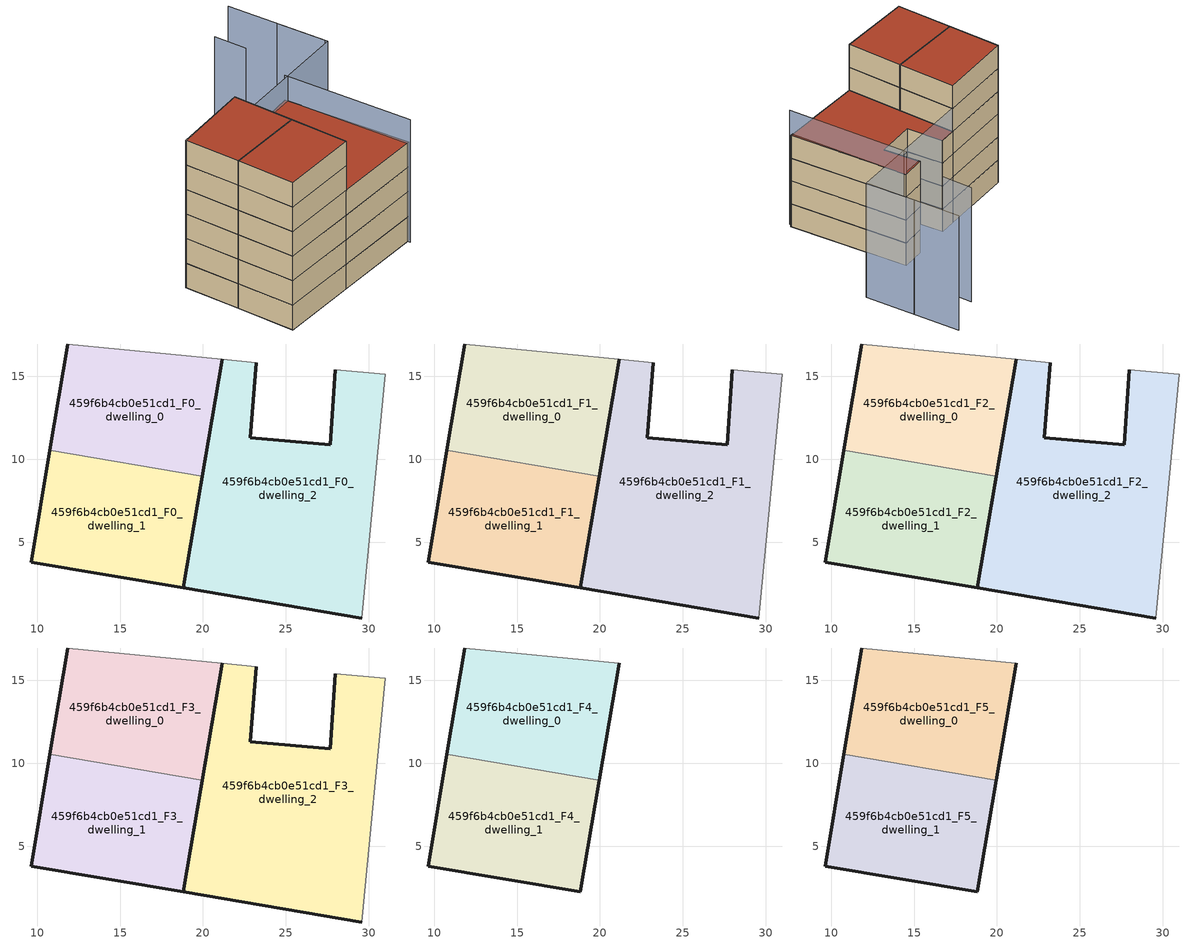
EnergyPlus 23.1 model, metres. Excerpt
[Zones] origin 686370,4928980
459f6b4cb0e51cd1_F0_dwelling_0
 floor ground (EU_floor_Construction): 19.96,8.98 21.16,16.03 11.83,16.95 10.77,10.54 z0
 wall outside (EU_wall_Construction): 10.77,10.54 11.83,16.95 / 21.16,16.03 19.96,8.98 z0:3
 wall adiabatic (EU_wall_Construction): 11.83,16.95 21.16,16.03 z0:3
 wall to 459f6b4cb0e51cd1_F0_dwelling_1 (EU_wall_Construction): 19.96,8.98 10.77,10.54 z0:3
459f6b4cb0e51cd1_F0_dwelling_1
 floor ground (EU_floor_Construction): 18.82,2.24 19.96,8.98 10.77,10.54 9.65,3.79 z0
 wall outside (EU_wall_Construction): 19.96,8.98 18.82,2.24 9.65,3.79 10.77,10.54 z0:3
459f6b4cb0e51cd1_F0_dwelling_2
 floor ground (EU_floor_Construction): 29.59,0.42 30.99,15.14 27.97,15.39 27.68,10.88 22.85,11.28 23.23,15.82 21.16,16.03 18.82,2.24 z0
 wall outside (EU_wall_Construction): 29.59,0.42 18.82,2.24 21.16,16.03 / 23.23,15.82 22.85,11.28 27.68,10.88 27.97,15.39 z0:3
 wall adiabatic (EU_wall_Construction): 21.16,16.03 23.23,15.82 / 27.97,15.39 30.99,15.14 29.59,0.42 z0:3
459f6b4cb0e51cd1_F1_dwelling_0
 floor to 459f6b4cb0e51cd1_F0_dwelling_0 (EU_floor_Construction): 19.96,8.98 21.16,16.03 11.83,16.95 10.77,10.54 z3
 wall outside (EU_wall_Construction): 10.77,10.54 11.83,16.95 / 21.16,16.03 19.96,8.98 z3:6
 wall adiabatic (EU_wall_Construction): 11.83,16.95 21.16,16.03 z3:6
 wall to 459f6b4cb0e51cd1_F1_dwelling_1 (EU_wall_Construction): 19.96,8.98 10.77,10.54 z3:6
459f6b4cb0e51cd1_F1_dwelling_1
 floor to 459f6b4cb0e51cd1_F0_dwelling_1 (EU_floor_Construction): 18.82,2.24 19.96,8.98 10.77,10.54 9.65,3.79 z3
 wall outside (EU_wall_Construction): 19.96,8.98 18.82,2.24 9.65,3.79 10.77,10.54 z3:6
459f6b4cb0e51cd1_F1_dwelling_2
 floor to 459f6b4cb0e51cd1_F0_dwelling_2 (EU_floor_Construction): 29.59,0.42 30.99,15.14 27.97,15.39 27.68,10.88 22.85,11.28 23.23,15.82 21.16,16.03 18.82,2.24 z3
 wall outside (EU_wall_Construction): 29.59,0.42 18.82,2.24 21.16,16.03 / 23.23,15.82 22.85,11.28 27.68,10.88 27.97,15.39 z3:6
 wall adiabatic (EU_wall_Construction): 21.16,16.03 23.23,15.82 / 27.97,15.39 30.99,15.14 29.59,0.42 z3:6
459f6b4cb0e51cd1_F2_dwelling_0
 floor to 459f6b4cb0e51cd1_F1_dwelling_0 (EU_floor_Construction): 19.96,8.98 21.16,16.03 11.83,16.95 10.77,10.54 z6
 wall outside (EU_wall_Construction): 10.77,10.54 11.83,16.95 / 21.16,16.03 19.96,8.98 z6:9
 wall adiabatic (EU_wall_Construction): 11.83,16.95 21.16,16.03 z6:9
 wall to 459f6b4cb0e51cd1_F2_dwelling_1 (EU_wall_Construction): 19.96,8.98 10.77,10.54 z6:9
459f6b4cb0e51cd1_F2_dwelling_1
 floor to 459f6b4cb0e51cd1_F1_dwelling_1 (EU_floor_Construction): 18.82,2.24 19.96,8.98 10.77,10.54 9.65,3.79 z6
 wall outside (EU_wall_Construction): 19.96,8.98 18.82,2.24 9.65,3.79 10.77,10.54 z6:9
459f6b4cb0e51cd1_F2_dwelling_2
 floor to 459f6b4cb0e51cd1_F1_dwelling_2 (EU_floor_Construction): 29.59,0.42 30.99,15.14 27.97,15.39 27.68,10.88 22.85,11.28 23.23,15.82 21.16,16.03 18.82,2.24 z6
 wall outside (EU_wall_Construction): 29.59,0.42 18.82,2.24 21.16,16.03 / 23.23,15.82 22.85,11.28 27.68,10.88 27.97,15.39 z6:9
 wall adiabatic (EU_wall_Construction): 21.16,16.03 23.23,15.82 / 27.97,15.39 30.99,15.14 29.59,0.42 z6:9
459f6b4cb0e51cd1_F3_dwelling_0
 floor to 459f6b4cb0e51cd1_F2_dwelling_0 (EU_floor_Construction): 19.96,8.98 21.16,16.03 11.83,16.95 10.77,10.54 z9
 wall outside (EU_wall_Construction): 10.77,10.54 11.83,16.95 / 21.16,16.03 19.96,8.98 z9:12
 wall adiabatic (EU_wall_Construction): 11.83,16.95 21.16,16.03 z9:12
 wall to 459f6b4cb0e51cd1_F3_dwelling_1 (EU_wall_Construction): 19.96,8.98 10.77,10.54 z9:12
459f6b4cb0e51cd1_F3_dwelling_1
 floor to 459f6b4cb0e51cd1_F2_dwelling_1 (EU_floor_Construction): 18.82,2.24 19.96,8.98 10.77,10.54 9.65,3.79 z9
 wall outside (EU_wall_Construction): 19.96,8.98 18.82,2.24 9.65,3.79 10.77,10.54 z9:12
459f6b4cb0e51cd1_F3_dwelling_2
 floor to 459f6b4cb0e51cd1_F2_dwelling_2 (EU_floor_Construction): 29.59,0.42 30.99,15.14 27.97,15.39 27.68,10.88 22.85,11.28 23.23,15.82 21.16,16.03 18.82,2.24 z9
 wall outside (EU_wall_Construction): 29.59,0.42 18.82,2.24 21.16,16.03 / 23.23,15.82 22.85,11.28 27.68,10.88 27.97,15.39 z9:12
 wall adiabatic (EU_wall_Construction): 21.16,16.03 23.23,15.82 / 27.97,15.39 30.99,15.14 29.59,0.42 z9:12
 roof outside (EU_roof_Construction): 30.99,15.14 29.59,0.42 18.82,2.24 21.16,16.03 23.23,15.82 22.85,11.28 27.68,10.88 27.97,15.39 z12
459f6b4cb0e51cd1_F4_dwelling_0
 floor to 459f6b4cb0e51cd1_F3_dwelling_0 (EU_floor_Construction): 19.96,8.98 21.16,16.03 11.83,16.95 10.77,10.54 z12
 wall outside (EU_wall_Construction): 10.77,10.54 11.83,16.95 / 21.16,16.03 19.96,8.98 z12:15
 wall adiabatic (EU_wall_Construction): 11.83,16.95 21.16,16.03 z12:15
 wall to 459f6b4cb0e51cd1_F4_dwelling_1 (EU_wall_Construction): 19.96,8.98 10.77,10.54 z12:15
459f6b4cb0e51cd1_F4_dwelling_1
 floor to 459f6b4cb0e51cd1_F3_dwelling_1 (EU_floor_Construction): 18.82,2.24 19.96,8.98 10.77,10.54 9.65,3.79 z12
 wall outside (EU_wall_Construction): 19.96,8.98 18.82,2.24 9.65,3.79 10.77,10.54 z12:15
459f6b4cb0e51cd1_F5_dwelling_0
 floor to 459f6b4cb0e51cd1_F4_dwelling_0 (EU_floor_Construction): 19.96,8.98 21.16,16.03 11.83,16.95 10.77,10.54 z15
 wall outside (EU_wall_Construction): 10.77,10.54 11.83,16.95 / 21.16,16.03 19.96,8.98 z15:18
 wall adiabatic (EU_wall_Construction): 11.83,16.95 21.16,16.03 z15:18
 wall to 459f6b4cb0e51cd1_F5_dwelling_1 (EU_wall_Construction): 19.96,8.98 10.77,10.54 z15:18
 roof outside (EU_roof_Construction): 21.16,16.03 19.96,8.98 10.77,10.54 11.83,16.95 z18
459f6b4cb0e51cd1_F5_dwelling_1
 floor to 459f6b4cb0e51cd1_F4_dwelling_1 (EU_floor_Construction): 18.82,2.24 19.96,8.98 10.77,10.54 9.65,3.79 z15
 wall outside (EU_wall_Construction): 19.96,8.98 18.82,2.24 9.65,3.79 10.77,10.54 z15:18
 roof outside (EU_roof_Construction): 19.96,8.98 18.82,2.24 9.65,3.79 10.77,10.54 z18
shading: 29.24,0.14 30.99,15.14 / 38.44,14.27 39.14,20.09 / 33.61,20.87 34.17,24.64 / 39.78,25.85 38.45,13.97 / 38.45,13.97 11.83,16.95 z0:15
[Building]
EU S2 Campaign: North Axis=0; Terrain=City; Solar Distribution=FullExterior
[Site:Location]
Bologna: Latitude=44.5; Longitude=11.25; Time Zone=1; Elevation=37
[SizingPeriod:WeatherFileDays]
AnnualSizingPeriod: Begin Month=1; Begin Day of Month=1; End Month=12; End Day of Month=31; Day of Week for Start Day=Monday; Use Weather File Daylight Saving Period=No; Use Weather File Rain and Snow Indicators=No
[MATERIAL]
EU_InternalMass_Material: Roughness=MediumRough; Thickness=0.1; Conductivity=1; Density=1800; Specific Heat=900; Thermal Absorptance=0.9; Solar Absorptance=0.7; Visible Absorptance=0.7
[MATERIAL:NOMASS] Roughness=MediumRough; Thermal Absorptance=0.9; Solar Absorptance=0.7; Visible Absorptance=0.7
Name | Thermal Resistance
EU_wall_NoMass | 0.905828
EU_roof_NoMass | 0.37593
EU_floor_NoMass | 0.67114
[CONSTRUCTION]
EU_wall_Construction: EU_wall_NoMass
EU_roof_Construction: EU_roof_NoMass
EU_floor_Construction: EU_floor_NoMass
EU_InternalMass_Construction: EU_InternalMass_Material
[ZONE] Type=1; Multiplier=1; Ceiling Height=autocalculate; Floor Area=autocalculate; Part of Total Floor Area=Yes
Name | Volume
459f6b4cb0e51cd1_F0_dwelling_0 | 191.098
459f6b4cb0e51cd1_F1_dwelling_0; 459f6b4cb0e51cd1_F2_dwelling_0; 459f6b4cb0e51cd1_F3_dwelling_0; 459f6b4cb0e51cd1_F4_dwelling_0; 459f6b4cb0e51cd1_F5_dwelling_0 | 191.099
459f6b4cb0e51cd1_F0_dwelling_1; 459f6b4cb0e51cd1_F1_dwelling_1; 459f6b4cb0e51cd1_F2_dwelling_1; 459f6b4cb0e51cd1_F3_dwelling_1; 459f6b4cb0e51cd1_F4_dwelling_1; 459f6b4cb0e51cd1_F5_dwelling_1 | 191.101
459f6b4cb0e51cd1_F0_dwelling_2; 459f6b4cb0e51cd1_F1_dwelling_2; 459f6b4cb0e51cd1_F2_dwelling_2; 459f6b4cb0e51cd1_F3_dwelling_2 | 382.191
[INTERNALMASS] Construction=EU_InternalMass_Construction
Name | Zone or ZoneList | Surface Area
459f6b4cb0e51cd1_F0_dwelling_0_EU_InternalMass | 459f6b4cb0e51cd1_F0_dwelling_0 | 63.6996
459f6b4cb0e51cd1_F0_dwelling_1_EU_InternalMass | 459f6b4cb0e51cd1_F0_dwelling_1 | 63.7005
459f6b4cb0e51cd1_F0_dwelling_2_EU_InternalMass | 459f6b4cb0e51cd1_F0_dwelling_2 | 127.397
459f6b4cb0e51cd1_F1_dwelling_0_EU_InternalMass | 459f6b4cb0e51cd1_F1_dwelling_0 | 63.6996
459f6b4cb0e51cd1_F1_dwelling_1_EU_InternalMass | 459f6b4cb0e51cd1_F1_dwelling_1 | 63.7005
459f6b4cb0e51cd1_F1_dwelling_2_EU_InternalMass | 459f6b4cb0e51cd1_F1_dwelling_2 | 127.397
459f6b4cb0e51cd1_F2_dwelling_0_EU_InternalMass | 459f6b4cb0e51cd1_F2_dwelling_0 | 63.6996
459f6b4cb0e51cd1_F2_dwelling_1_EU_InternalMass | 459f6b4cb0e51cd1_F2_dwelling_1 | 63.7005
459f6b4cb0e51cd1_F2_dwelling_2_EU_InternalMass | 459f6b4cb0e51cd1_F2_dwelling_2 | 127.397
459f6b4cb0e51cd1_F3_dwelling_0_EU_InternalMass | 459f6b4cb0e51cd1_F3_dwelling_0 | 63.6996
459f6b4cb0e51cd1_F3_dwelling_1_EU_InternalMass | 459f6b4cb0e51cd1_F3_dwelling_1 | 63.7005
459f6b4cb0e51cd1_F3_dwelling_2_EU_InternalMass | 459f6b4cb0e51cd1_F3_dwelling_2 | 127.397
459f6b4cb0e51cd1_F4_dwelling_0_EU_InternalMass | 459f6b4cb0e51cd1_F4_dwelling_0 | 127.397
459f6b4cb0e51cd1_F4_dwelling_1_EU_InternalMass | 459f6b4cb0e51cd1_F4_dwelling_1 | 127.4
459f6b4cb0e51cd1_F5_dwelling_0_EU_InternalMass | 459f6b4cb0e51cd1_F5_dwelling_0 | 127.397
459f6b4cb0e51cd1_F5_dwelling_1_EU_InternalMass | 459f6b4cb0e51cd1_F5_dwelling_1 | 127.4
[OTHEREQUIPMENT] Fuel Type=Electricity; Design Level Calculation Method=Watts/Area; Power per Zone Floor Area=1; Fraction Latent=0; Fraction Radiant=0; Fraction Lost=0; Carbon Dioxide Generation Rate=0; EndUse Subcategory=EU_Step8_InternalGains
Name | Zone or ZoneList or Space or SpaceList | Schedule
EU_Step8_InternalGain_459f6b4cb0e51cd1_F0_dwelling_0_f000 | 459f6b4cb0e51cd1_F0_dwelling_0 | EU_Step8_GainSchedule_459f6b4cb0e51cd1_F0_dwelling_0_f000
EU_Step8_InternalGain_459f6b4cb0e51cd1_F0_dwelling_1_f000 | 459f6b4cb0e51cd1_F0_dwelling_1 | EU_Step8_GainSchedule_459f6b4cb0e51cd1_F0_dwelling_1_f000
EU_Step8_InternalGain_459f6b4cb0e51cd1_F0_dwelling_2_f000 | 459f6b4cb0e51cd1_F0_dwelling_2 | EU_Step8_GainSchedule_459f6b4cb0e51cd1_F0_dwelling_2_f000
EU_Step8_InternalGain_459f6b4cb0e51cd1_F1_dwelling_0_f000 | 459f6b4cb0e51cd1_F1_dwelling_0 | EU_Step8_GainSchedule_459f6b4cb0e51cd1_F1_dwelling_0_f000
EU_Step8_InternalGain_459f6b4cb0e51cd1_F1_dwelling_1_f000 | 459f6b4cb0e51cd1_F1_dwelling_1 | EU_Step8_GainSchedule_459f6b4cb0e51cd1_F1_dwelling_1_f000
EU_Step8_InternalGain_459f6b4cb0e51cd1_F1_dwelling_2_f000 | 459f6b4cb0e51cd1_F1_dwelling_2 | EU_Step8_GainSchedule_459f6b4cb0e51cd1_F1_dwelling_2_f000
EU_Step8_InternalGain_459f6b4cb0e51cd1_F2_dwelling_0_f000 | 459f6b4cb0e51cd1_F2_dwelling_0 | EU_Step8_GainSchedule_459f6b4cb0e51cd1_F2_dwelling_0_f000
EU_Step8_InternalGain_459f6b4cb0e51cd1_F2_dwelling_1_f000 | 459f6b4cb0e51cd1_F2_dwelling_1 | EU_Step8_GainSchedule_459f6b4cb0e51cd1_F2_dwelling_1_f000
EU_Step8_InternalGain_459f6b4cb0e51cd1_F2_dwelling_2_f000 | 459f6b4cb0e51cd1_F2_dwelling_2 | EU_Step8_GainSchedule_459f6b4cb0e51cd1_F2_dwelling_2_f000
EU_Step8_InternalGain_459f6b4cb0e51cd1_F3_dwelling_0_f000 | 459f6b4cb0e51cd1_F3_dwelling_0 | EU_Step8_GainSchedule_459f6b4cb0e51cd1_F3_dwelling_0_f000
EU_Step8_InternalGain_459f6b4cb0e51cd1_F3_dwelling_1_f000 | 459f6b4cb0e51cd1_F3_dwelling_1 | EU_Step8_GainSchedule_459f6b4cb0e51cd1_F3_dwelling_1_f000
EU_Step8_InternalGain_459f6b4cb0e51cd1_F3_dwelling_2_f000 | 459f6b4cb0e51cd1_F3_dwelling_2 | EU_Step8_GainSchedule_459f6b4cb0e51cd1_F3_dwelling_2_f000
EU_Step8_InternalGain_459f6b4cb0e51cd1_F4_dwelling_0_f000 | 459f6b4cb0e51cd1_F4_dwelling_0 | EU_Step8_GainSchedule_459f6b4cb0e51cd1_F4_dwelling_0_f000
EU_Step8_InternalGain_459f6b4cb0e51cd1_F4_dwelling_1_f000 | 459f6b4cb0e51cd1_F4_dwelling_1 | EU_Step8_GainSchedule_459f6b4cb0e51cd1_F4_dwelling_1_f000
EU_Step8_InternalGain_459f6b4cb0e51cd1_F5_dwelling_0_f000 | 459f6b4cb0e51cd1_F5_dwelling_0 | EU_Step8_GainSchedule_459f6b4cb0e51cd1_F5_dwelling_0_f000
EU_Step8_InternalGain_459f6b4cb0e51cd1_F5_dwelling_1_f000 | 459f6b4cb0e51cd1_F5_dwelling_1 | EU_Step8_GainSchedule_459f6b4cb0e51cd1_F5_dwelling_1_f000
[ZONEVENTILATION:DESIGNFLOWRATE] Schedule=EU_AlwaysOn; Design Flow Rate Calculation Method=AirChanges/Hour; Air Changes per Hour=0.73129; Ventilation Type=Natural; Fan Pressure Rise=0; Fan Total Efficiency=1; Constant Term Coefficient=1; Temperature Term Coefficient=0; Velocity Term Coefficient=0; Velocity Squared Term Coefficient=0; Minimum Indoor Temperature=-100; Maximum Indoor Temperature=100; Delta Temperature=-100; Minimum Outdoor Temperature=-100; Maximum Outdoor Temperature=100; Maximum Wind Speed=40
Name | Zone or ZoneList or Space or SpaceList
EU_ConstantAir_459f6b4cb0e51cd1_F0_dwelling_0 | 459f6b4cb0e51cd1_F0_dwelling_0
EU_ConstantAir_459f6b4cb0e51cd1_F0_dwelling_1 | 459f6b4cb0e51cd1_F0_dwelling_1
EU_ConstantAir_459f6b4cb0e51cd1_F0_dwelling_2 | 459f6b4cb0e51cd1_F0_dwelling_2
EU_ConstantAir_459f6b4cb0e51cd1_F1_dwelling_0 | 459f6b4cb0e51cd1_F1_dwelling_0
EU_ConstantAir_459f6b4cb0e51cd1_F1_dwelling_1 | 459f6b4cb0e51cd1_F1_dwelling_1
EU_ConstantAir_459f6b4cb0e51cd1_F1_dwelling_2 | 459f6b4cb0e51cd1_F1_dwelling_2
EU_ConstantAir_459f6b4cb0e51cd1_F2_dwelling_0 | 459f6b4cb0e51cd1_F2_dwelling_0
EU_ConstantAir_459f6b4cb0e51cd1_F2_dwelling_1 | 459f6b4cb0e51cd1_F2_dwelling_1
EU_ConstantAir_459f6b4cb0e51cd1_F2_dwelling_2 | 459f6b4cb0e51cd1_F2_dwelling_2
EU_ConstantAir_459f6b4cb0e51cd1_F3_dwelling_0 | 459f6b4cb0e51cd1_F3_dwelling_0
EU_ConstantAir_459f6b4cb0e51cd1_F3_dwelling_1 | 459f6b4cb0e51cd1_F3_dwelling_1
EU_ConstantAir_459f6b4cb0e51cd1_F3_dwelling_2 | 459f6b4cb0e51cd1_F3_dwelling_2
EU_ConstantAir_459f6b4cb0e51cd1_F4_dwelling_0 | 459f6b4cb0e51cd1_F4_dwelling_0
EU_ConstantAir_459f6b4cb0e51cd1_F4_dwelling_1 | 459f6b4cb0e51cd1_F4_dwelling_1
EU_ConstantAir_459f6b4cb0e51cd1_F5_dwelling_0 | 459f6b4cb0e51cd1_F5_dwelling_0
EU_ConstantAir_459f6b4cb0e51cd1_F5_dwelling_1 | 459f6b4cb0e51cd1_F5_dwelling_1
[HVACTEMPLATE:THERMOSTAT] Constant Heating Setpoint=20; Constant Cooling Setpoint=50
EU_HeatOnly_459f6b4cb0e51cd1_F0_dwelling_0; EU_HeatOnly_459f6b4cb0e51cd1_F0_dwelling_1; EU_HeatOnly_459f6b4cb0e51cd1_F0_dwelling_2; EU_HeatOnly_459f6b4cb0e51cd1_F1_dwelling_0; EU_HeatOnly_459f6b4cb0e51cd1_F1_dwelling_1; EU_HeatOnly_459f6b4cb0e51cd1_F1_dwelling_2; EU_HeatOnly_459f6b4cb0e51cd1_F2_dwelling_0; EU_HeatOnly_459f6b4cb0e51cd1_F2_dwelling_1; EU_HeatOnly_459f6b4cb0e51cd1_F2_dwelling_2; EU_HeatOnly_459f6b4cb0e51cd1_F3_dwelling_0; EU_HeatOnly_459f6b4cb0e51cd1_F3_dwelling_1; EU_HeatOnly_459f6b4cb0e51cd1_F3_dwelling_2; EU_HeatOnly_459f6b4cb0e51cd1_F4_dwelling_0; EU_HeatOnly_459f6b4cb0e51cd1_F4_dwelling_1; EU_HeatOnly_459f6b4cb0e51cd1_F5_dwelling_0; EU_HeatOnly_459f6b4cb0e51cd1_F5_dwelling_1
[HVACTEMPLATE:ZONE:IDEALLOADSAIRSYSTEM] System Availability Schedule=EU_AlwaysOn; Maximum Heating Supply Air Temperature=50; Minimum Cooling Supply Air Temperature=13; Maximum Heating Supply Air Humidity Ratio=0.0156; Minimum Cooling Supply Air Humidity Ratio=0.0077; Heating Limit=NoLimit; Cooling Limit=NoLimit; Heating Availability Schedule=EU_AlwaysOn; Cooling Availability Schedule=EU_CoolingOff; Dehumidification Control Type=ConstantSensibleHeatRatio; Cooling Sensible Heat Ratio=0.7; Dehumidification Setpoint=60; Humidification Control Type=None; Humidification Setpoint=30; Outdoor Air Method=None; Outdoor Air Flow Rate per Person=0.00944; Outdoor Air Flow Rate per Zone Floor Area=0; Outdoor Air Flow Rate per Zone=0; Demand Controlled Ventilation Type=None; Outdoor Air Economizer Type=NoEconomizer; Heat Recovery Type=None; Sensible Heat Recovery Effectiveness=0.7; Latent Heat Recovery Effectiveness=0.65
Name | Template Thermostat
459f6b4cb0e51cd1_F0_dwelling_0 | EU_HeatOnly_459f6b4cb0e51cd1_F0_dwelling_0
459f6b4cb0e51cd1_F0_dwelling_1 | EU_HeatOnly_459f6b4cb0e51cd1_F0_dwelling_1
459f6b4cb0e51cd1_F0_dwelling_2 | EU_HeatOnly_459f6b4cb0e51cd1_F0_dwelling_2
459f6b4cb0e51cd1_F1_dwelling_0 | EU_HeatOnly_459f6b4cb0e51cd1_F1_dwelling_0
459f6b4cb0e51cd1_F1_dwelling_1 | EU_HeatOnly_459f6b4cb0e51cd1_F1_dwelling_1
459f6b4cb0e51cd1_F1_dwelling_2 | EU_HeatOnly_459f6b4cb0e51cd1_F1_dwelling_2
459f6b4cb0e51cd1_F2_dwelling_0 | EU_HeatOnly_459f6b4cb0e51cd1_F2_dwelling_0
459f6b4cb0e51cd1_F2_dwelling_1 | EU_HeatOnly_459f6b4cb0e51cd1_F2_dwelling_1
459f6b4cb0e51cd1_F2_dwelling_2 | EU_HeatOnly_459f6b4cb0e51cd1_F2_dwelling_2
459f6b4cb0e51cd1_F3_dwelling_0 | EU_HeatOnly_459f6b4cb0e51cd1_F3_dwelling_0
459f6b4cb0e51cd1_F3_dwelling_1 | EU_HeatOnly_459f6b4cb0e51cd1_F3_dwelling_1
459f6b4cb0e51cd1_F3_dwelling_2 | EU_HeatOnly_459f6b4cb0e51cd1_F3_dwelling_2
459f6b4cb0e51cd1_F4_dwelling_0 | EU_HeatOnly_459f6b4cb0e51cd1_F4_dwelling_0
459f6b4cb0e51cd1_F4_dwelling_1 | EU_HeatOnly_459f6b4cb0e51cd1_F4_dwelling_1
459f6b4cb0e51cd1_F5_dwelling_0 | EU_HeatOnly_459f6b4cb0e51cd1_F5_dwelling_0
459f6b4cb0e51cd1_F5_dwelling_1 | EU_HeatOnly_459f6b4cb0e51cd1_F5_dwelling_1
[SIZING:ZONE] Zone Cooling Design Supply Air Temperature Input Method=SupplyAirTemperature; Zone Cooling Design Supply Air Temperature=13; Zone Heating Design Supply Air Temperature Input Method=SupplyAirTemperature; Zone Heating Design Supply Air Temperature=50; Zone Cooling Design Supply Air Humidity Ratio=0.008; Zone Heating Design Supply Air Humidity Ratio=0.008; Cooling Design Air Flow Method=DesignDay; Cooling Design Air Flow Rate=0; Cooling Minimum Air Flow per Zone Floor Area=0.000762; Cooling Minimum Air Flow=0; Cooling Minimum Air Flow Fraction=0.2; Heating Design Air Flow Method=DesignDay; Heating Design Air Flow Rate=0; Heating Maximum Air Flow per Zone Floor Area=0.002032; Heating Maximum Air Flow=0.141576; Heating Maximum Air Flow Fraction=0.3; Account for Dedicated Outdoor Air System=No; Dedicated Outdoor Air System Control Strategy=NeutralSupplyAir; Dedicated Outdoor Air Low Setpoint Temperature for Design=autosize; Dedicated Outdoor Air High Setpoint Temperature for Design=autosize; Zone Load Sizing Method=Sensible Load Only No Latent Load; Zone Latent Cooling Design Supply Air Humidity Ratio Input Method=HumidityRatioDifference; Zone Cooling Design Supply Air Humidity Ratio Difference=0.005; Zone Latent Heating Design Supply Air Humidity Ratio Input Method=HumidityRatioDifference; Zone Humidification Design Supply Air Humidity Ratio Difference=0.005
459f6b4cb0e51cd1_F0_dwelling_0; 459f6b4cb0e51cd1_F0_dwelling_1; 459f6b4cb0e51cd1_F0_dwelling_2; 459f6b4cb0e51cd1_F1_dwelling_0; 459f6b4cb0e51cd1_F1_dwelling_1; 459f6b4cb0e51cd1_F1_dwelling_2; 459f6b4cb0e51cd1_F2_dwelling_0; 459f6b4cb0e51cd1_F2_dwelling_1; 459f6b4cb0e51cd1_F2_dwelling_2; 459f6b4cb0e51cd1_F3_dwelling_0; 459f6b4cb0e51cd1_F3_dwelling_1; 459f6b4cb0e51cd1_F3_dwelling_2; 459f6b4cb0e51cd1_F4_dwelling_0; 459f6b4cb0e51cd1_F4_dwelling_1; 459f6b4cb0e51cd1_F5_dwelling_0; 459f6b4cb0e51cd1_F5_dwelling_1
[SCHEDULE:CONSTANT]
Name | Hourly Value
EU_AlwaysOn | 1
EU_CoolingOff | 0
[SCHEDULE:FILE] Column Number=1; Rows to Skip at Top=0; Number of Hours of Data=8760; Column Separator=Comma; Interpolate to Timestep=No; Minutes per Item=60; Adjust Schedule for Daylight Savings=Yes
Name | File
EU_Step8_GainSchedule_459f6b4cb0e51cd1_F0_dwelling_0_f000 | ../../schedules/459f6b4cb0e51cd1/459f6b4cb0e51cd1_F0_dwelling_0_f000_gain.csv
EU_Step8_GainSchedule_459f6b4cb0e51cd1_F0_dwelling_1_f000 | ../../schedules/459f6b4cb0e51cd1/459f6b4cb0e51cd1_F0_dwelling_1_f000_gain.csv
EU_Step8_GainSchedule_459f6b4cb0e51cd1_F0_dwelling_2_f000 | ../../schedules/459f6b4cb0e51cd1/459f6b4cb0e51cd1_F0_dwelling_2_f000_gain.csv
EU_Step8_GainSchedule_459f6b4cb0e51cd1_F1_dwelling_0_f000 | ../../schedules/459f6b4cb0e51cd1/459f6b4cb0e51cd1_F1_dwelling_0_f000_gain.csv
EU_Step8_GainSchedule_459f6b4cb0e51cd1_F1_dwelling_1_f000 | ../../schedules/459f6b4cb0e51cd1/459f6b4cb0e51cd1_F1_dwelling_1_f000_gain.csv
EU_Step8_GainSchedule_459f6b4cb0e51cd1_F1_dwelling_2_f000 | ../../schedules/459f6b4cb0e51cd1/459f6b4cb0e51cd1_F1_dwelling_2_f000_gain.csv
EU_Step8_GainSchedule_459f6b4cb0e51cd1_F2_dwelling_0_f000 | ../../schedules/459f6b4cb0e51cd1/459f6b4cb0e51cd1_F2_dwelling_0_f000_gain.csv
EU_Step8_GainSchedule_459f6b4cb0e51cd1_F2_dwelling_1_f000 | ../../schedules/459f6b4cb0e51cd1/459f6b4cb0e51cd1_F2_dwelling_1_f000_gain.csv
EU_Step8_GainSchedule_459f6b4cb0e51cd1_F2_dwelling_2_f000 | ../../schedules/459f6b4cb0e51cd1/459f6b4cb0e51cd1_F2_dwelling_2_f000_gain.csv
EU_Step8_GainSchedule_459f6b4cb0e51cd1_F3_dwelling_0_f000 | ../../schedules/459f6b4cb0e51cd1/459f6b4cb0e51cd1_F3_dwelling_0_f000_gain.csv
EU_Step8_GainSchedule_459f6b4cb0e51cd1_F3_dwelling_1_f000 | ../../schedules/459f6b4cb0e51cd1/459f6b4cb0e51cd1_F3_dwelling_1_f000_gain.csv
EU_Step8_GainSchedule_459f6b4cb0e51cd1_F3_dwelling_2_f000 | ../../schedules/459f6b4cb0e51cd1/459f6b4cb0e51cd1_F3_dwelling_2_f000_gain.csv
EU_Step8_GainSchedule_459f6b4cb0e51cd1_F4_dwelling_0_f000 | ../../schedules/459f6b4cb0e51cd1/459f6b4cb0e51cd1_F4_dwelling_0_f000_gain.csv
EU_Step8_GainSchedule_459f6b4cb0e51cd1_F4_dwelling_1_f000 | ../../schedules/459f6b4cb0e51cd1/459f6b4cb0e51cd1_F4_dwelling_1_f000_gain.csv
EU_Step8_GainSchedule_459f6b4cb0e51cd1_F5_dwelling_0_f000 | ../../schedules/459f6b4cb0e51cd1/459f6b4cb0e51cd1_F5_dwelling_0_f000_gain.csv
EU_Step8_GainSchedule_459f6b4cb0e51cd1_F5_dwelling_1_f000 | ../../schedules/459f6b4cb0e51cd1/459f6b4cb0e51cd1_F5_dwelling_1_f000_gain.csv
